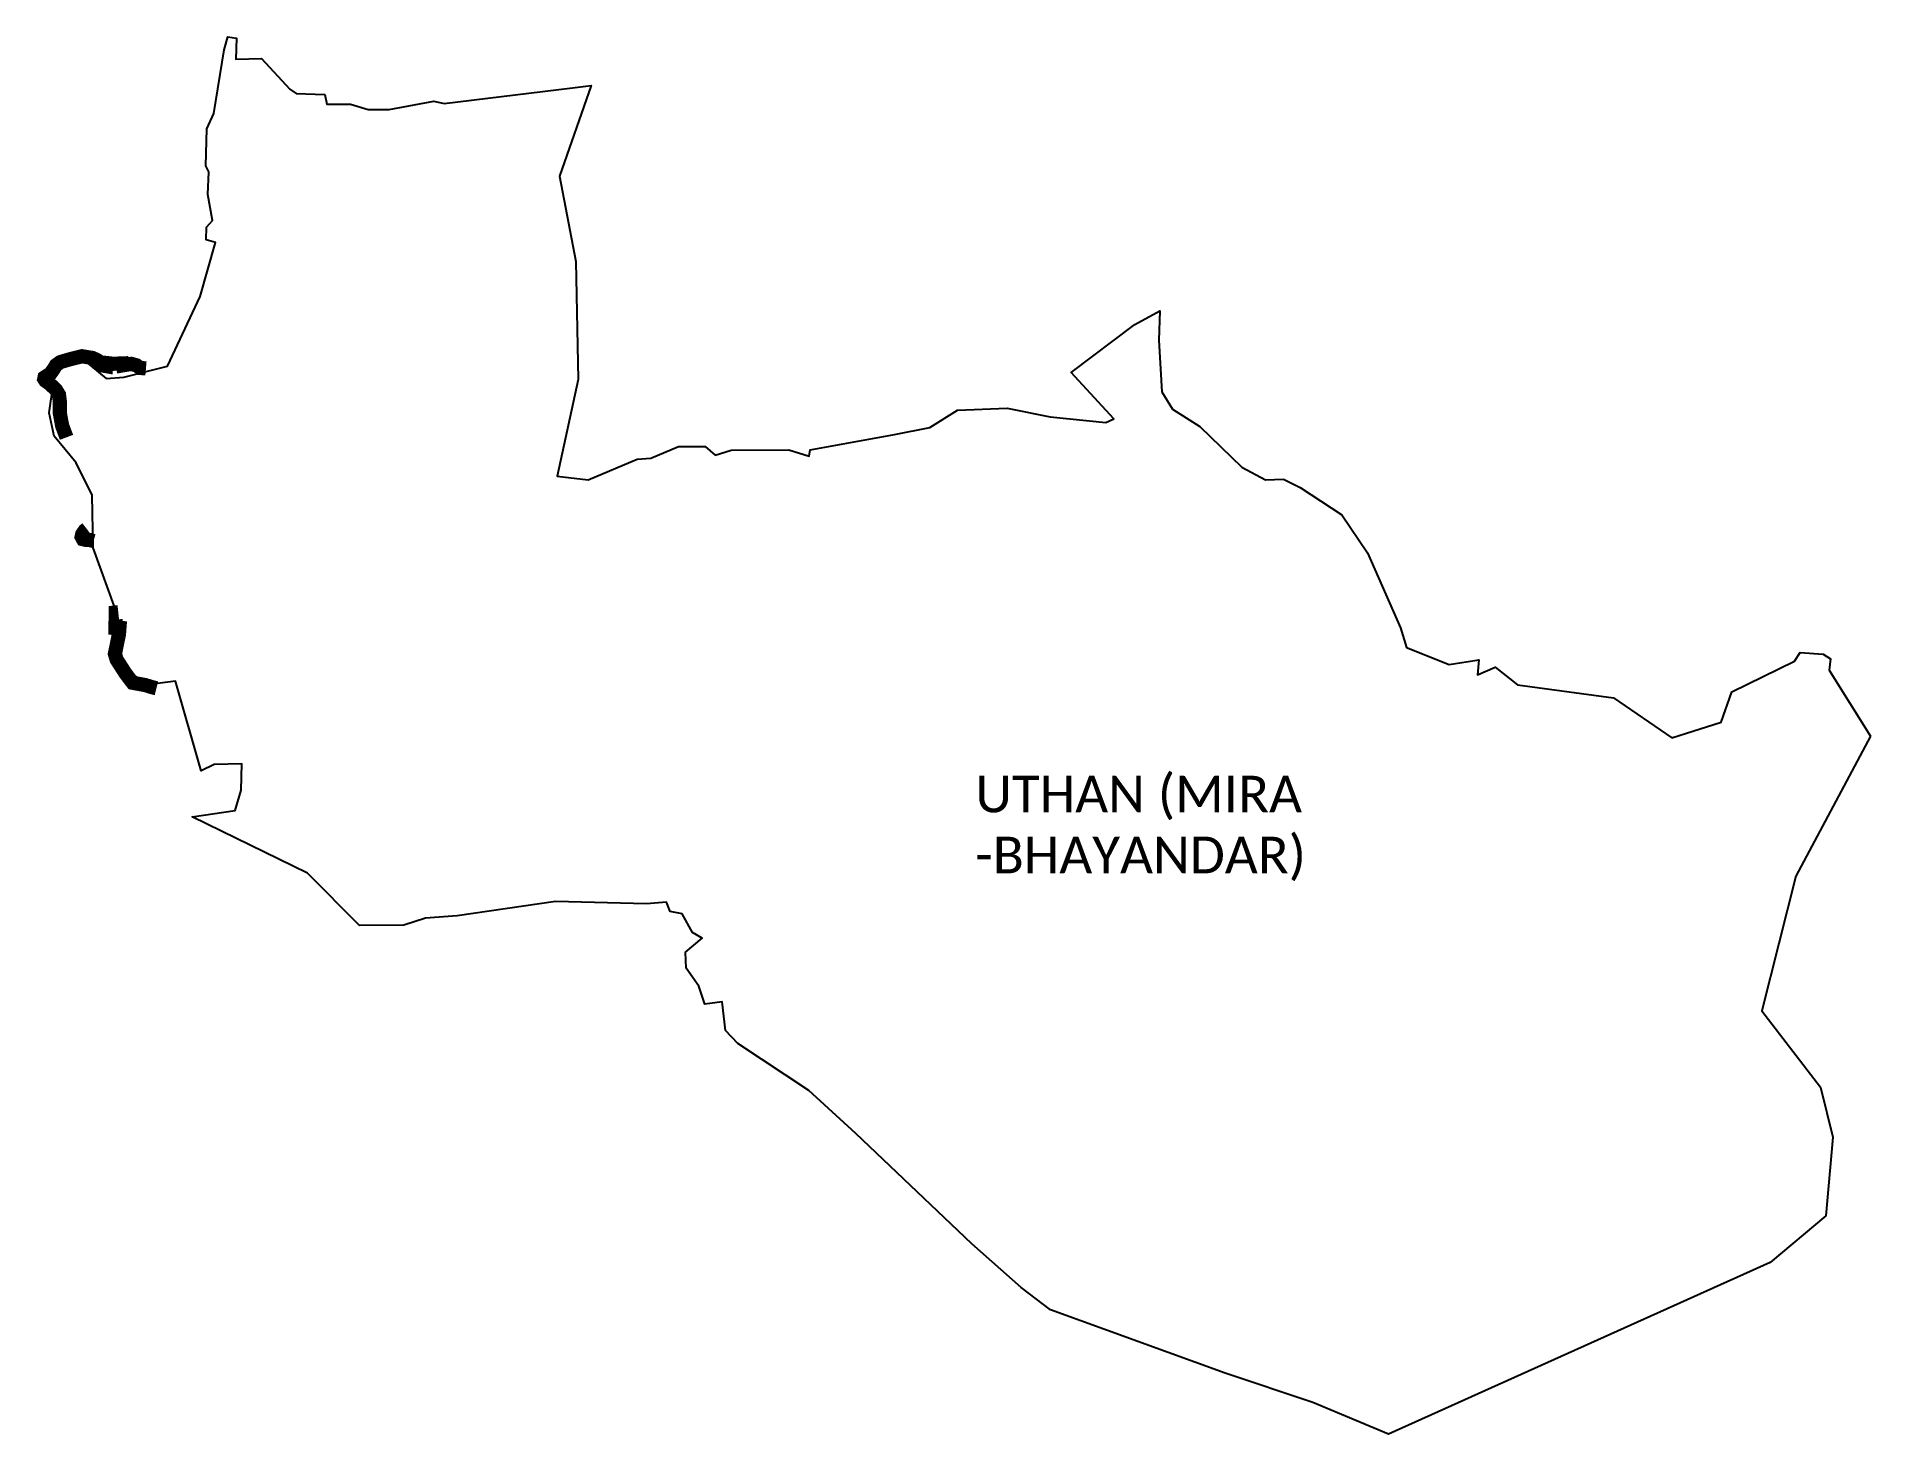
# Model space of a CAD drawing. Header units: metres. Extents: x 266537 to 272991, y 2129469 to 2134388.
import ezdxf

# ---------------------------------------------------------------- set-up
doc = ezdxf.new("R2010")
doc.units = ezdxf.units.M
for name, color, linetype in [('NATURALLY PROTECTED', 3, 'Continuous'), ('VILLAGE BOUNDRY', 4, 'Continuous'), ('VILLAGE NAME', 250, 'Continuous')]:
    doc.layers.add(name, color=color, linetype=linetype)
doc.styles.get("Standard").update_dxf_attribs({"font": 'arial.ttf'})

msp = doc.modelspace()

# ---------------------------------------------------------------- linework, layer by layer
at = {"layer": 'NATURALLY PROTECTED', "flags": 128}
msp.add_lwpolyline([(266921.9, 2133220.2, 50, 50, 0), (266901.7, 2133221.9, 50, 50, 0), (266888.5, 2133231.1, 50, 50, 0), (266870.3, 2133236.2, 50, 50, 0), (266840.6, 2133231.1, 50, 50, 0), (266839.3, 2133237.8, 50, 50, 0), (266806.8, 2133236.6, 50, 50, 0), (266780.9, 2133239.4, 50, 50, 0), (266780.6, 2133228.6, 50, 50, 0), (266768.1, 2133230.8, 50, 50, 0), (266761.1, 2133236.6, 50, 50, 0), (266750.6, 2133249, 50, 50, 0), (266733.6, 2133257, 50, 50, 0), (266696.7, 2133263.1, 50, 50, 0), (266652.4, 2133251.9, 50, 50, 0), (266620.7, 2133242.6, 50, 50, 0), (266605.4, 2133231.8, 50, 50, 0), (266594.2, 2133213.6, 50, 50, 0), (266584.6, 2133200.8, 50, 50, 0), (266575.7, 2133195.7, 50, 50, 0), (266565.1, 2133188.7, 50, 50, 0), (266563.9, 2133182.9, 50, 50, 0), (266567.7, 2133176.9, 50, 50, 0), (266583, 2133166, 50, 50, 0), (266604.6, 2133145.8, 50, 50, 0), (266615.8, 2133127.4, 50, 50, 0), (266618.9, 2133102.3, 50, 50, 0), (266618.9, 2133062, 50, 50, 0), (266627, 2133018.1, 50, 50, 0), (266642.2, 2132977.7, 0, 0, 0)], format="xyseb", dxfattribs=at)
at = {"layer": 'NATURALLY PROTECTED', "const_width": 50, "flags": 128}
for points in [[(266713.6, 2132655.2), (266706.3, 2132649.7), (266697.5, 2132637), (266695.5, 2132627.6), (266699.9, 2132619.5), (266708.8, 2132617.3), (266724.4, 2132616.3), (266733.6, 2132613.8), (266737.7, 2132612.7)], [(266824.5, 2132362.2), (266815.2, 2132361.2), (266814.9, 2132307.2), (266828.4, 2132306.6), (266826.8, 2132285.1), (266818.1, 2132242.6), (266812.6, 2132215.9), (266818.8, 2132195.2), (266849.6, 2132147.3), (266874.7, 2132114.2), (266893.3, 2132110.7), (266920.1, 2132105.8), (266942.2, 2132098.7), (266958.8, 2132094.6), (266958.8, 2132094.6)]]:
    msp.add_lwpolyline(points, dxfattribs=at)
at = {"layer": 'VILLAGE BOUNDRY'}
msp.add_polyline3d([(272991, 2131925.6, 0), (272728.4, 2131434, 0), (272608.7, 2130959.3, 0), (272815.2, 2130690.9, 0), (272859, 2130515.5, 0), (272834.9, 2130238.4, 0), (272639, 2130073.7, 0), (271294.9, 2129469.3, 0), (271028.5, 2129581.4, 0), (270720.5, 2129684.1, 0), (270105.5, 2129907.5, 0), (270001.7, 2129986.5, 0), (269828.7, 2130140, 0), (269420.3, 2130527.4, 0), (269254.8, 2130679.7, 0), (269005, 2130845, 0), (268961.3, 2130890.5, 0), (268949.8, 2130991.7, 0), (268889, 2130983.2, 0), (268867.4, 2131046.4, 0), (268823.3, 2131110, 0), (268821.4, 2131165.8, 0), (268879.1, 2131214.7, 0), (268845.3, 2131234.8, 0), (268808.6, 2131300.9, 0), (268766.8, 2131309.5, 0), (268754.3, 2131341.5, 0), (268683.9, 2131335.8, 0), (268363.7, 2131344, 0), (268017.1, 2131293.4, 0), (267906.3, 2131285.6, 0), (267829.8, 2131261.4, 0), (267673.1, 2131260.2, 0), (267490.7, 2131444.6, 0), (267188.3, 2131591.4, 0), (267084.3, 2131641.7, 0), (267235.3, 2131664, 0), (267257, 2131736.5, 0), (267258.9, 2131828.2, 0), (267161.9, 2131826.7, 0), (267116.5, 2131803.7, 0), (267025.5, 2132120, 0), (266926.1, 2132107.2, 0), (266795.9, 2132204.5, 0), (266814.8, 2132371.8, 0), (266736, 2132588.6, 0), (266732.6, 2132774.1, 0), (266676.1, 2132887.6, 0), (266598.5, 2132981.6, 0), (266581.4, 2133063.5, 0), (266595.6, 2133161, 0), (266558.2, 2133182.8, 0), (266588.5, 2133227.4, 0), (266707.5, 2133245.4, 0), (266782.3, 2133185.3, 0), (266843.5, 2133189.1, 0), (266998, 2133228.3, 0), (267112.2, 2133473, 0), (267166.4, 2133663.3, 0), (267133.6, 2133672.2, 0), (267135, 2133717.5, 0), (267156, 2133740.4, 0), (267140.1, 2133832.4, 0), (267143.5, 2133912.5, 0), (267132.5, 2133933.4, 0), (267136.5, 2134063.8, 0), (267160.5, 2134117.3, 0), (267196.9, 2134341.8, 0), (267209.5, 2134387.6, 0), (267240.2, 2134382.8, 0), (267238.7, 2134308.6, 0), (267329.1, 2134311.4, 0), (267427.9, 2134202.5, 0), (267450.3, 2134187.9, 0), (267550.9, 2134184.2, 0), (267558.5, 2134150.4, 0), (267641.3, 2134150.3, 0), (267703.7, 2134131, 0), (267778, 2134130.9, 0), (267935, 2134160.3, 0), (267971.3, 2134152.7, 0), (268422.7, 2134207.9, 0), (268488.3, 2134215.9, 0), (268377.8, 2133896.4, 0), (268434.8, 2133596.2, 0), (268442.7, 2133181.8, 0), (268368.6, 2132841.4, 0), (268477.8, 2132828.6, 0), (268651.2, 2132900.5, 0), (268698.6, 2132904.1, 0), (268795.8, 2132945.1, 0), (268889.8, 2132945.2, 0), (268925.6, 2132915.4, 0), (268981.7, 2132932.9, 0), (269184.8, 2132934.2, 0), (269255.6, 2132911.6, 0), (269259.3, 2132933.8, 0), (269555.9, 2132987.3, 0), (269681.3, 2133012.7, 0), (269778, 2133073, 0), (269953, 2133080.3, 0), (270104.6, 2133049.4, 0), (270300.8, 2133030.5, 0), (270328.8, 2133042.6, 0), (270178.3, 2133205.3, 0), (270402.5, 2133374.5, 0), (270490.6, 2133422.5, 0), (270486.6, 2133320.2, 0), (270497.8, 2133137.6, 0), (270535.4, 2133076.7, 0), (270631.1, 2133015.8, 0), (270778.4, 2132872.5, 0), (270862.4, 2132828.7, 0), (270925.1, 2132830.3, 0), (270984.1, 2132801.1, 0), (271130.9, 2132704.7, 0), (271221, 2132571.4, 0), (271336.8, 2132307.7, 0), (271358.2, 2132238.7, 0), (271508.3, 2132178.7, 0), (271613.4, 2132194.8, 0), (271608.2, 2132141.7, 0), (271670.3, 2132168.6, 0), (271749.2, 2132106.9, 0), (272087, 2132061.6, 0), (272292.8, 2131920.6, 0), (272465.4, 2131974.9, 0), (272503, 2132081.8, 0), (272724.4, 2132189.9, 0), (272744.5, 2132220.5, 0), (272824.6, 2132214.3, 0), (272851.1, 2132198.6, 0), (272846.5, 2132158.6, 0)], close=True, dxfattribs=at)

# ---------------------------------------------------------------- texts
at = {"layer": 'VILLAGE NAME', "insert": (269841.1, 2131786.7), "char_height": 128.647, "attachment_point": 1}
msp.add_mtext_dynamic_manual_height_columns('{\\fCalibri|b0|i0|c0|p34;UTHAN (MIRA -BHAYANDAR)}', width=1449.11, gutter_width=643.2, heights=[0], dxfattribs=at)

doc.saveas('drawing.dxf')
